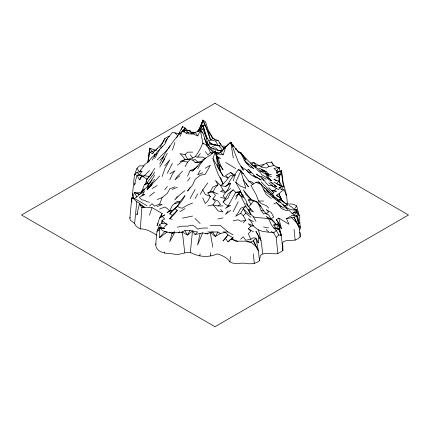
<?xml version="1.0" encoding="UTF-8"?>
<svg xmlns="http://www.w3.org/2000/svg" width="430" height="430" viewBox="0 0 430 430"><rect width="100%" height="100%" fill="white"/><g stroke="black" fill="none" stroke-linecap="round" stroke-linejoin="round"><path stroke-width="0.64" d="M159.541 227.669L162.072 230.152L164.604 231.614L167.136 232.055L159.53 237.752L159.541 227.669L164.615 228.685L159.541 227.669L157.009 231.319L155.655 244.777C156.574 253.136 166.48 253.485 172.989 253.867C179.815 256.441 186.695 249.803 193.35 253.802C200.928 257.215 209.652 257.28 217.257 253.904C221.842 255.286 227.368 257.527 229.953 261.892C235.5 265.396 241.391 261.886 247.121 263.665C251.507 264.031 256.119 263.767 259.473 260.644L260.446 255.329C265.305 251.507 272.12 254.63 277.818 253.609L282.865 250.647L282.892 245.939L282.263 244.423L283.15 241.999L285.977 240.692L295.157 240.117L297.915 238.768L300.097 237.091A56.19 32.444 0 0 0 300.269 232.985L299.721 232.093M257.538 241.956L258.457 242.885L258.473 235.866L255.941 231.335L261.015 240.531L262.794 253.748M279.032 181.541L279.043 176.209L281.585 173.72L283.445 186.093M159.267 229.953L157.009 231.319L159.557 224.739L162.099 223.272L162.11 220.337L164.658 218.87L162.126 216.387L159.595 217.994L157.063 225.734L158.079 223.277M289.057 205.497L291.588 206.954L294.12 209.437L296.652 209.878L296.635 211.786L299.167 223.471L298.151 221.837M156.611 235.129C151.693 231.969 146.42 228.76 140.33 228.889L141.868 207.631L139.336 204.121L136.804 214.93L137.756 213.205M140.33 228.889L137.74 227.459L135.751 225.685L134.612 223.423L130.236 220.106L129.865 218.134L131.757 197.832L134.3 198.407L146.952 205.712M133.128 197.977L132.402 195.473L134.407 174.967L136.955 168.388L139.497 165.894L143.937 165.889M134.612 223.423L136.815 201.777L134.289 199.294L131.757 197.832L131.768 202.218M190.307 252.636L192.511 230.991L189.979 230.55L184.905 230.561L181.229 232.485M229.953 261.892L230.523 256.522M148.302 160.487L148.597 157.891M148.748 156.595L149.715 148.162L156.058 150.419M164.464 252.942L164.588 251.921M147.786 162.459L149.715 148.162L152.247 151.666L154.789 150.199M199.794 255.925L200.1 253.775M161.626 223.6L162.11 220.337L164.642 222.826L167.173 224.283L164.631 226.777L162.083 228.244L159.557 224.739M147.941 162.475L149.699 152.112L152.247 151.666M132.402 195.473L132.709 193.914M154.338 155.972L154.762 154.015M133.042 198.257L134.316 192.409L136.858 192.984L139.39 194.446L144.464 191.371L141.922 195.908L144.453 194.301L139.374 197.375L141.905 199.859L144.437 200.299L146.969 201.761L149.5 202.197M202.648 232.883L200.117 233.469L197.569 245.159L202.648 232.883L207.722 233.899L210.265 232.431L212.812 231.985L215.339 236.511L220.418 233.436L225.492 232.404L228.024 234.887L233.081 237.811L231.055 239.451M146.281 182.32L147.049 179.068L152.123 172.93M154.451 156.154L154.752 154.902L154.026 155.945M145.351 184.137L147.049 179.068L149.592 176.579L154.671 168.393M162.223 176.456L164.765 168.85L169.855 159.783L164.776 165.921M149.473 215.215L152.016 207.615L162.137 213.457L160.868 216.526M172.398 150.135L174.94 142.529M202.729 197.924L205.255 203.476L207.803 200.982L210.345 196.446L207.814 192.941L212.893 191.914L215.435 187.378L217.978 184.884L215.446 180.358L220.525 185.459L223.068 183.992L217.994 173.779L215.462 167.205L212.931 158.589L215.473 150.984L210.399 155.079L202.793 159.761L197.719 165.905L192.645 171.022L190.114 170.586L187.571 176.144M218.048 153.881L223.122 154.891L225.664 147.291M233.205 180.772L235.748 173.172L238.295 169.656L240.838 170.232L241.601 171.941M129.865 218.134L130.172 217.22M212.232 137.75L213.081 138.621L208.007 129.43L205.459 121.701L202.917 120.104L200.385 126.818L202.423 122.373M141.486 192.269L144.491 184.492L147.033 183.019L152.112 175.859M149.484 206.153L152.032 203.659L154.558 206.142L159.637 204.094L162.18 197.51L167.254 193.414L169.802 188.877L174.876 186.824M223.218 147.673L218.139 140.524L215.597 140.97L210.523 139.954L205.449 125.651L202.917 120.104L200.369 126.683L197.832 131.284M168.614 148.592C172.242 142.104 177.23 136.127 182.562 130.833L187.636 133.891L192.71 133.881L197.789 135.918L200.332 130.36L202.874 132.983L207.341 146.469M176.725 137.659L177.488 135.95M181.379 129.387L182.643 126.538L185.174 128L187.706 130.483M200.396 126.957L202.423 122.399M180.073 133.87L172.468 132.418L167.388 138.557L164.846 144.114L157.24 151.86L152.166 160.046M180.019 136.391L182.562 130.833M172.382 163.287L167.297 173.381M169.812 179.815L172.355 174.257L174.902 170.742L169.828 173.817M230.663 188.378L225.583 192.473L223.057 189.99L220.525 185.459L225.6 186.475L228.142 183.986L230.673 183.4L228.131 188.958L223.041 195.983L225.573 198.466L223.025 201.982L225.556 204.465L228.088 205.927L230.62 205.341L225.546 208.416L228.088 205.927L235.721 192.317L240.795 191.291L235.737 182.234L240.822 171.119L238.295 169.656L239.306 170.474M235.694 199.203L238.242 193.645L240.784 192.178L245.858 200.348L248.158 206.319M238.225 201.686L233.135 211.78M135.289 183.244L134.397 185.05L136.928 175.268L139.471 174.822L142.002 175.263L139.454 179.794L136.928 175.268L142.002 175.263M159.729 164.158L164.803 153.929L169.882 145.743M198.294 131.032L200.084 127.42M169.329 136.487L167.431 136.923L164.9 138.53L162.368 143.201L152.231 153.575L149.699 152.112M230.109 143.34L230.743 142.174L233.286 146.834L230.754 142.308L225.68 146.404L221.025 152.037M159.826 147.737L164.9 138.53M154.698 158.444L159.772 149.237M162.26 162.551L167.334 153.343M178.52 134.02L182.643 126.538M201.632 127.377L202.901 125.076L205.449 125.651M192.511 230.991L195.043 234.495L197.585 232.006L192.511 230.991L187.432 235.086L182.358 232.028L179.815 232.474L174.741 232.485L169.662 241.692L172.21 233.065L174.752 231.598M183.889 132.177L185.158 129.908L190.237 130.924L191.925 132.967M199.402 130.29L202.901 125.076L207.196 138.911M185.05 166.641L187.598 162.105L190.141 159.611L192.672 160.051L195.215 159.605L197.746 162.088L202.186 161.185M162.137 213.457L159.595 217.994L164.668 214.919L162.126 216.387M197.703 168.834L200.251 164.298L205.325 158.159M169.748 213.887L172.29 210.377L177.364 206.276L179.907 201.745L184.986 195.602C181.519 202.885 175.273 208.211 169.748 213.887L172.274 215.349L177.353 210.232L174.822 208.77M200.235 170.296L197.692 174.833L202.767 172.779M190.044 198.526L195.134 189.453M195.123 198.515L197.666 193.978M200.197 194.419L202.74 189.883L207.83 182.857M207.814 192.941L210.361 191.474L212.904 186.937L217.978 184.884M189.979 230.55L187.432 235.086L184.905 230.561M235.382 149.436L236.022 148.302L237.602 151.134M228.142 183.986L230.69 179.45L233.232 175.934L234.748 174.972M220.418 233.436L217.886 231.974L215.339 236.511L210.265 232.431L212.796 247.18M255.968 221.385L253.437 216.86L250.905 214.376L245.831 206.206L240.757 208.26L238.215 212.796L235.667 216.306L240.741 213.232L243.289 208.695L245.831 206.206L240.768 196.128L238.242 193.645L243.315 197.725L240.784 192.178L238.252 192.758L235.721 192.317L233.189 189.834L228.115 193.935L225.573 198.466L220.499 197.456M276.528 172.838L281.602 170.785L279.054 175.322L276.528 172.838L279.07 171.371L281.602 170.785L283.623 186.679M161.003 148.312L162.357 146.13M152.623 175.617L154.655 172.344M143.803 190.554L144.48 189.463L141.948 191.071L147.022 186.975L154.644 175.273M159.718 167.087L164.792 158.901M299.49 229.808L300.403 228.454L299.194 215.564L296.662 205.927L294.131 204.465L291.604 204.024L286.525 204.035L283.999 202.573L281.467 200.09L278.936 199.649L281.478 199.203L282.112 201.1M155.859 150.543L157.305 148.457M164.857 142.206L167.388 138.557M149.592 176.579L144.534 175.698L141.986 176.144L139.454 179.794L140.47 178.977M152.096 179.81L147.022 186.975L149.554 186.389L147.006 188.883L152.086 182.739M150.28 185.368L154.628 179.224M136.939 172.339L142.013 171.307L139.471 174.822L136.939 172.339L134.407 174.967L135.536 174.284M152.07 184.647L146.995 189.764L159.691 176.015M164.722 189.909L167.27 186.394M179.993 161.675C184.653 158.649 190.694 159.772 195.231 156.676C198.509 152.591 200.783 147.845 202.863 143.066L200.332 130.36L197.8 130.946L198.929 131.397M195.231 156.676L197.762 157.111L200.305 153.601M187.555 181.116L190.098 177.601M177.391 196.327L174.849 199.843L179.923 194.725L184.997 190.624M190.071 187.55L187.528 191.065L192.602 184.927L195.15 179.364L200.224 175.268L205.298 174.241L210.388 165.168L205.314 168.243M172.263 219.3L169.732 218.865L172.274 215.349M177.353 210.232L174.806 213.742L169.732 218.865M207.787 205.959L212.866 204.927L215.408 201.417L212.877 198.929L215.419 195.419L212.893 191.914L210.361 191.474M228.077 210.904L225.53 214.414L230.609 210.318M225.476 238.403L228.024 234.887L222.944 241.031L225.476 238.403L228.007 241.907L230.039 240.268M248.389 206.916L250.932 204.427L253.48 200.912L256.011 201.353L258.554 202.949M250.55 163.126L253.721 162.481L261.327 167.001L263.87 164.513L266.417 163.045L271.491 162.013L274.023 165.518L276.554 166.98L279.081 167.421L276.538 170.93L277.264 171.952M278.989 187.931L284.063 185.878L281.532 186.459L278.989 187.931L281.521 189.388L284.063 185.878L286.595 195.516L287.46 204.062M276.27 228.513L278.812 224.998L276.28 224.562L273.738 225.008L276.27 228.513L273.727 227.938L271.196 224.433L268.664 218.881L266.132 216.398L271.206 219.456L276.28 224.562L278.828 223.089L276.296 219.585L278.839 218.118L288.992 224.234L286.461 218.682L291.551 215.747L294.093 215.301L296.625 215.736L299.167 223.471M294.12 209.437L296.662 205.927M155.655 244.777L156.337 243.891M148.371 161.723L152.177 157.117L156.746 153.429M155.579 154.762L156.853 153.225M182.213 131.585L185.174 128L182.626 131.516L185.158 129.908L188.818 133.074M147.044 183.599L147.888 182.578M159.53 237.752L164.604 231.614L173.478 233.318M191.893 132.988L192.737 132.112L195.274 132.617M229.491 143.62L230.754 142.308L238.376 152.075L240.918 153.677L245.992 162.868L251.066 167.969M228.007 241.907L230.539 239.279L233.081 237.811M178.267 134.095L179.649 132.698M157.224 159.901L167.377 149.667M149.608 170.581L143.518 176.52M159.756 160.342L163.911 156.154M182.508 171.178L177.434 176.295L174.886 179.81L179.966 175.709M216.01 155.053L220.59 152.408L230.743 142.174L238.349 162.024L243.423 170.194L241.977 168.195M140.755 170.645L139.481 171.893L136.955 168.388M134.3 198.407L136.842 196.94L144.48 189.463M190.141 159.611L185.067 159.621L182.535 156.117L180.003 153.634L185.077 154.644L187.625 152.155L192.699 152.145M192.645 171.022L197.73 166.039M178.557 232.834L179.826 231.593M251.598 164.561L253.721 162.481L256.253 165.991L263.87 164.513M233.189 189.834L230.647 192.328L228.104 197.886L223.025 201.982M243.262 222.735L245.804 220.246L243.273 215.715L245.82 213.226L243.289 208.695L248.363 213.801L250.905 214.376L248.379 209.851L250.921 209.399L245.847 203.277M279.016 181.046L276.474 183.54L281.548 185.577L279.016 181.046L276.485 180.611L273.953 179.149L276.775 180.847M271.851 193.951L273.888 192.774L271.357 190.291L273.899 190.866L276.447 188.378L278.973 189.84M258.457 242.885L255.915 238.22L253.383 237.779L250.84 239.247L248.309 233.7L250.851 231.206L248.32 228.722L250.867 226.234L253.41 225.788C259.021 232.539 266.122 231.469 273.711 232.909L276.243 237.441L277.818 253.609M240.687 239.263L243.235 236.774L245.767 240.279L250.84 239.247M298.35 214.543L299.194 215.564L296.652 209.878L294.104 212.372L292.072 213.543M276.243 237.441L278.785 234.947L281.333 235.522L282.865 250.647M179.584 133.972L180.6 133.155M149.635 160.632L144.561 164.728L139.481 171.893L142.013 171.307M190.71 133.751L192.737 132.112L194.258 132.988M162.287 158.734L163.303 157.917M177.445 165.184L182.519 161.089L185.067 159.621M149.511 196.204L154.585 192.108M235.71 196.274L238.247 194.226M239.263 193.403L240.784 192.178M280.575 174.36L281.585 173.72L276.512 175.768L279.043 176.209L279.855 183.54M152.059 188.598L157.133 185.524M179.88 211.694L184.959 208.62M225.6 186.475L230.673 183.4M275.861 198.972L258.591 181.895L256.049 182.341L250.975 185.416L256.038 194.468L258.564 201.041L261.096 203.524L266.175 205.561L268.702 208.045M152.231 153.575L153.757 152.693M192.71 133.881L195.258 132.413L197.789 135.918M197.8 130.946L200.342 129.478L202.89 129.027L206.588 137.767M208.996 140.836L213.065 138.487L218.139 140.524M207.319 146.41L205.422 140.712L210.496 147.861L215.586 144.921L220.66 145.937M235.226 175.284L230.716 172.564L225.626 175.504L228.158 177.988L225.61 181.503L223.068 183.992L220.536 177.418M246.487 170.613L248.524 169.441L253.598 174.542M223.057 189.99L220.509 191.457L225.583 192.473M274.023 165.518L268.949 166.55L266.401 168.017L261.327 167.001M238.252 192.758L240.795 191.291M220.472 209.448L222.998 211.931L217.924 210.915L215.392 207.41L212.866 204.927L217.94 205.943L220.482 204.476L217.951 200.966L212.877 198.929M276.501 177.676L279.043 176.209M285.751 194.494L286.595 195.516L284.053 189.829L281.505 191.296L278.962 193.79L276.42 195.258L278.446 196.892M273.792 204.083L276.334 202.616L281.413 206.696M267.068 214.393C262.51 210.711 260.935 204.771 256.011 201.353L258.537 203.836L261.069 210.41L263.601 213.914L266.149 213.468L268.691 212.001L266.159 209.517L271.233 212.576L273.765 217.102L271.223 218.569M281.333 235.522L278.801 228.953L276.254 230.421L273.711 232.909L271.179 231.447M185.996 133.074L190.221 131.811L192.248 132.977M191.307 134.01L200.332 130.36M220.617 151.661L222.31 150.978M201.407 162.072L200.278 162.529L195.204 162.535L192.672 160.051M190.114 170.586L195.188 168.533M172.328 189.318L177.407 187.265M157.106 199.563L162.18 197.51M157.09 206.583L162.164 204.529L159.637 204.094M159.621 209.066L164.695 207.013L167.227 208.475L169.759 210.958L172.29 210.377L167.216 212.425L169.759 210.958L172.301 205.4L177.38 201.304L179.907 201.745L174.833 203.793M192.575 203.051L187.501 205.105L182.427 208.179L179.896 207.738L177.364 206.276M292.126 213.608L296.635 211.786L294.093 215.301L289.019 210.195L286.471 210.641L281.397 208.604L278.866 205.099L276.334 202.616M174.741 232.485L172.21 233.065L169.678 232.63M201.638 126.425L200.369 126.683L202.901 125.076L207.964 144.356L210.506 143.91L215.586 144.921M144.491 184.492L149.565 183.459L147.033 183.019M136.858 192.984L141.932 191.957M279.978 171.183L279.081 167.421L274.007 168.447L276.538 170.93L279.07 171.371M182.401 218.128L192.549 216.07M177.31 227.201L182.385 226.169L187.458 226.158L192.538 225.132L195.07 226.594L197.596 229.077L202.675 228.045L207.749 228.04M217.913 218.956L222.987 217.929M233.125 220.843L238.198 219.811L240.73 221.273L245.804 220.246M195.043 234.495L200.117 233.469M286.461 218.682L294.077 217.209L296.625 215.736L299.156 227.422L300.097 237.091M213.027 148.302L215.57 147.855L218.101 150.339L221.907 151.097M214.269 152.403L213 152.118L210.453 152.564L207.91 155.053L205.379 151.548M215.532 153.575L218.075 153.128L215.543 152.693L218.085 152.247L219.354 152.5M195.204 162.535L197.746 162.088M265.348 172.924L268.895 176.225L263.816 171.124L261.273 171.57L259.752 170.694M276.512 175.768L277.785 175.548M269.502 180.949L271.411 180.616L268.879 178.133L266.347 174.628L261.273 171.57L256.199 167.485L252.813 165.448M144.41 207.179L139.336 204.121L144.41 207.179L141.868 207.631L152.016 207.615M271.384 182.39L276.458 186.47L273.915 186.916L268.836 182.836M250.932 204.427L248.406 199.902L250.948 199.45L256.022 201.487M272.599 195.929L273.872 195.704L268.798 189.582L261.193 181.992M222.536 150.774L220.633 150.774L215.559 149.758L210.48 147.726M197.762 157.111L202.836 157.106L205.368 158.568M277.662 200.095L281.467 200.09L286.541 204.169M258.564 201.041L263.644 201.036M217.94 205.943L223.014 205.932M296.652 209.878C287.772 211.565 282.553 203.471 276.361 198.8M273.738 225.008L278.812 224.998L281.344 235.661L280.618 234.64M210.291 225.546L220.445 225.53L228.034 231.958L233.098 234.882M207.733 231.99L217.886 231.974M222.96 231.969L228.034 231.958M247.024 241.741L250.824 242.181L255.904 246.261L258.446 250.926L259.473 260.644M200.358 128.591L202.89 129.027M188.335 130.596L190.237 130.924L191.183 132.623M223.353 145.974L225.884 146.41M233.232 175.934L230.7 175.494L228.158 177.988L223.084 175.951L212.931 158.589M281.521 189.388L284.053 189.829M273.899 190.866L276.431 191.307L271.357 190.291M282.972 204.916L283.983 205.502L286.514 205.943L283.343 205.309M276.904 228.62L278.801 228.953L281.344 235.661M205.191 233.458L207.722 233.899M209.663 143.082L210.506 143.91L218.128 145.496L215.597 140.97M252.448 165.227L256.253 165.991M271.438 174.757L266.363 173.742L268.906 174.317L266.374 171.833L263.832 170.237L258.758 168.2M182.519 161.089L187.598 162.105M248.406 199.902L253.48 200.912M253.437 216.86C259.29 218.402 265.407 217.472 271.206 219.456L268.675 214.93L266.149 213.468M278.801 228.953L273.727 227.938L276.254 230.421L278.785 234.947M263.574 226.932L268.648 227.943M162.099 223.272L167.173 224.283M218.762 145.641L220.036 145.931M238.387 152.215L240.934 152.79L246.019 160.073L240.945 152.924L238.403 151.328M279 185.002L281.548 185.577M248.459 181.025L251.002 181.6L253.544 183.196M272.561 197.053L273.835 197.338M261.069 210.41L263.617 210.985M201.745 132.531L202.874 132.983L200.342 129.478L200.88 130.661M223.191 148.42L224.315 148.871M252.84 165.378L256.226 166.738M263.558 170.705L266.374 171.833M271.421 176.666L266.347 174.628L267.369 175.268M247.675 171.586L251.055 172.946L248.524 169.441M256.049 182.341L261.123 184.379L266.186 194.457L271.26 198.536M212.893 191.914L217.967 193.951M248.379 209.851L253.453 211.882L249.653 208.158M210.345 196.446L205.271 194.414L202.74 189.883M139.39 194.446L134.316 192.409L136.842 196.94M263.816 171.124L261.284 169.662L262.811 170.882M273.942 182.078L281.532 186.459M270.384 181.938L273.082 184.18M274.431 185.298L276.458 186.47M212.479 153.73L210.453 152.564L207.921 147.012L205.395 144.528L202.863 143.066L203.713 143.942M276.42 195.258C278.828 196.58 281.629 198.246 282.188 201.17M273.846 196.456L276.377 197.913L280.183 202.508M141.986 176.144L147.049 179.068M237.639 241.461L235.613 240.295L230.539 239.279L233.071 239.72L235.602 241.182L245.75 241.165L250.824 242.181L253.372 240.709L255.915 238.22L258.446 250.926L253.372 240.709L255.904 246.261M136.815 201.777L139.347 203.239L141.878 205.723M209.104 142.104L213.054 144.485M261.247 174.36L266.32 177.418L268.852 179.901M261.23 176.268L266.31 179.326M276.447 188.378L271.368 185.319L268.825 185.765L266.294 183.282L263.762 179.778L261.736 178.144M256.119 177.912L251.039 174.854L245.965 169.748L240.891 166.69L242.165 168.001M217.193 156.369L220.579 158.407L218.031 157.831L217.188 157.004M225.653 162.486L235.801 168.608M263.998 187.647L266.256 189.006L268.782 191.49L271.314 194.994M278.866 205.099L283.945 208.158M241.638 194.801L243.326 195.817M253.426 221.832L248.346 218.773L250.878 221.256L253.41 225.788L248.336 223.75L250.867 226.234M248.32 228.722L253.399 231.781M211.581 136.917L214.801 139.621M256.699 169.361L261.257 173.478M267.234 191.011L268.755 192.237L266.229 189.754M253.012 184.561L248.443 180.885L243.369 173.736L240.822 171.119L245.885 188.351L240.811 186.314L235.737 182.234M266.337 176.536L271.411 180.616M246.008 161.981L251.082 166.061L253.625 168.684L251.088 166.641M221.703 146.006L224.745 148.452M260.209 176.918L256.146 174.096L261.22 177.155L263.751 180.659M279.462 197.709L281.494 199.343L278.962 193.79L282.005 201.143M277.388 200.197L278.909 201.423M282.967 204.685L283.983 205.502M263.654 189.926L278.882 202.17M242.353 172.924L243.369 173.736M210.469 148.608L214.527 151.876M245.82 213.226L250.894 217.306M231.614 144.297L233.302 145.953M283.956 206.25L286.488 208.733M218.112 145.362L220.644 147.845L222.455 150.35M220.59 152.408L223.122 154.891M230.716 172.564L233.243 175.048M272.066 219.397L276.28 224.562M174.994 132.854L177.525 135.337M266.106 229.416L268.637 231.899M240.741 213.232L243.273 215.715M195.08 218.553L200.143 223.519M256.183 168.372C250.808 163.416 245.67 158.552 240.945 152.924M268.809 187.674L273.888 192.774M291.535 217.655L296.609 222.756L299.156 227.422L294.077 217.209L296.609 222.756M207.921 147.012L213 152.118M243.885 159.799L248.551 164.599M219.429 142.991L220.697 144.303M258.537 203.836L261.085 206.454M296.657 212.501L297.501 213.522M204.164 133.187L205.432 134.714L210.506 143.91M266.417 163.045L268.949 166.55M286.498 207.851L287.944 209.851M245.901 183.379L248.432 186.883L243.353 179.735M190.151 154.639L192.683 158.143M266.256 189.006L266.976 190.028M213.065 138.487L207.991 131.338L202.917 120.104M205.422 140.712L210.496 147.861M218.381 163.314L223.095 169.952L220.563 165.426L218.031 157.831L215.489 153.166M286.525 204.035L287.616 205.594M299.495 225.841L300.36 227.083M258.591 181.895L259.322 182.933M223.084 175.951L218.005 167.781L215.473 150.984L220.552 171.425L218.741 165.265M185.077 154.644L187.609 159.175M271.491 162.013L272.76 164.314M276.296 219.585L278.199 223.03M279.151 224.756L281.37 228.776L278.839 218.118M208.948 133.09L207.991 131.338L210.523 139.954M258.473 235.866L261.015 240.531L258.484 229.867M204.352 138.347L205.153 140.121M278.828 223.089L281.37 228.776M215.473 150.984L217.881 162.148M278.812 224.998L279.478 228.884M230.743 142.174L233.27 157.944M210.254 252.738L210.748 256.017M182.358 232.028L184.755 252.759M294.066 229.335L295.157 240.117M253.356 253.861L254.297 263.536M279.081 167.421L279.091 168.512M281.602 170.785L281.607 172.779M215 103.286L21.5 215L215 326.714L408.5 215L215 103.286M258.661 178.488L253.587 175.429L261.203 180.084L258.661 178.488M250.948 199.45L245.874 194.349L243.342 189.823L250.948 199.45"/></g></svg>
